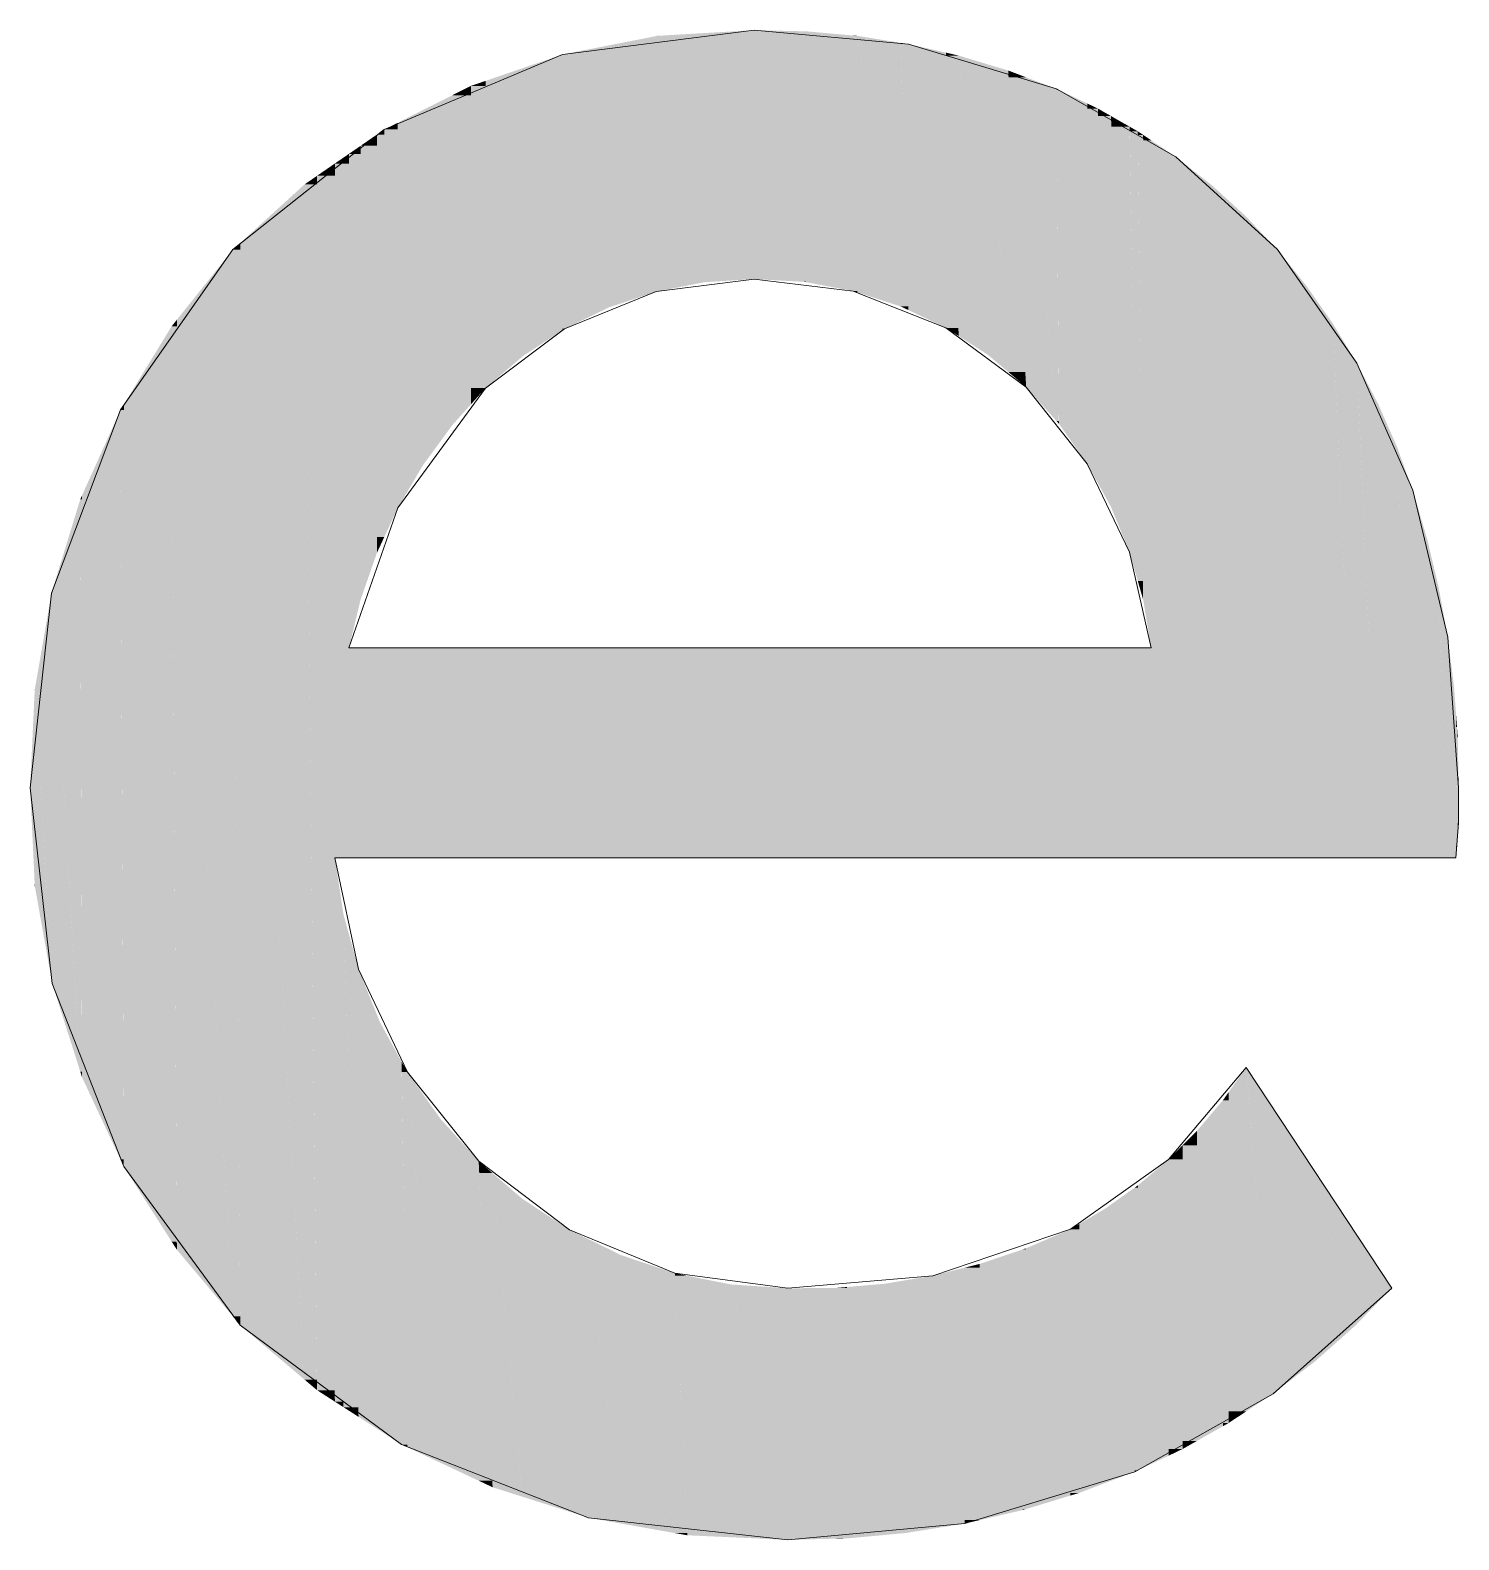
# Model space of a CAD drawing. Extents: x 885 to 2021, y 330 to 1122.
# Drawn here: x 1741.738 to 1743.855, y 644.146 to 646.382 of the extents above; entities that cross this region are included whole.
import ezdxf

# ---------------------------------------------------------------- set-up
doc = ezdxf.new("R2010")
doc.units = 0
doc.layers.get('0').update_dxf_attribs({"lineweight": 25})
doc.layers.add('P11_Plankopf_Ausführung_AF_4_800 Plankopf', color=7, linetype='Continuous', lineweight=25)

# ---------------------------------------------------------------- blocks, each defined once
blk = doc.blocks.new('Referenz-A0T8DITAAL', base_point=(1729.7843, 502.0648))
at = {"layer": 'P11_Plankopf_Ausführung_AF_4_800 Plankopf', "color": 0, "linetype": 'Continuous', "lineweight": 13, "ltscale": 16.9}
for p, q in [((1742.8112, 646.3823), (1742.5271, 646.3463)), ((1743.0396, 646.3618), (1742.8112, 646.3823)), ((1742.5271, 646.3463), (1742.2631, 646.2352)), ((1743.2592, 646.2955), (1743.0396, 646.3618)), ((1743.4361, 646.1945), (1743.2592, 646.2955)), ((1742.2631, 646.2352), (1742.0387, 646.0572)), ((1743.5864, 646.0572), (1743.4361, 646.1945)), ((1742.0387, 646.0572), (1741.8721, 645.8196)), ((1743.7043, 645.8889), (1743.5864, 646.0572)), ((1742.8112, 646.0136), (1742.666, 645.995)), ((1742.9579, 645.9959), (1742.8112, 646.0136)), ((1742.666, 645.995), (1742.5303, 645.9399)), ((1743.0953, 645.9413), (1742.9579, 645.9959)), ((1743.2142, 645.8536), (1743.0953, 645.9413)), ((1742.5303, 645.9399), (1742.4131, 645.8521)), ((1743.787, 645.7008), (1743.7043, 645.8889)), ((1742.4131, 645.8521), (1742.2831, 645.6747)), ((1743.3047, 645.7399), (1743.2142, 645.8536)), ((1741.8721, 645.8196), (1741.7699, 645.5482)), ((1743.3675, 645.6088), (1743.3047, 645.7399)), ((1743.8389, 645.4831), (1743.787, 645.7008)), ((1742.2831, 645.6747), (1742.2106, 645.467)), ((1743.3995, 645.467), (1743.3675, 645.6088)), ((1741.7699, 645.5482), (1741.7383, 645.2598)), ((1743.8551, 645.2598), (1743.8389, 645.4831)), ((1743.3995, 645.467), (1742.2106, 645.467)), ((1741.7383, 645.2598), (1741.7709, 644.9701)), ((1743.8547, 645.2079), (1743.8551, 645.2598)), ((1743.851, 645.1562), (1743.8547, 645.2079)), ((1742.1898, 645.1562), (1742.2249, 644.991)), ((1742.1898, 645.1562), (1743.851, 645.1562)), ((1742.2249, 644.991), (1742.2972, 644.8385)), ((1741.7709, 644.9701), (1741.8771, 644.6985)), ((1743.4252, 644.7092), (1743.5403, 644.8455)), ((1743.7559, 644.5183), (1743.5403, 644.8455)), ((1742.2972, 644.8385), (1742.4029, 644.7068)), ((1741.8771, 644.6985), (1742.0496, 644.4635)), ((1742.4029, 644.7068), (1742.5375, 644.6048)), ((1743.2798, 644.6058), (1743.4252, 644.7092)), ((1742.5375, 644.6048), (1742.6936, 644.5405)), ((1743.0757, 644.5369), (1743.2798, 644.6058)), ((1742.6936, 644.5405), (1742.861, 644.5183)), ((1742.861, 644.5183), (1743.0757, 644.5369)), ((1743.58, 644.3621), (1743.7559, 644.5183)), ((1742.0496, 644.4635), (1742.2887, 644.2868)), ((1743.3752, 644.2465), (1743.58, 644.3621)), ((1742.2887, 644.2868), (1742.5655, 644.1784)), ((1743.1233, 644.1697), (1743.3752, 644.2465)), ((1742.5655, 644.1784), (1742.861, 644.1456)), ((1742.861, 644.1456), (1743.1233, 644.1697))]:
    blk.add_line(p, q, dxfattribs=at)
at = {"layer": 'P11_Plankopf_Ausführung_AF_4_800 Plankopf', "color": 0, "linetype": 'Continuous', "lineweight": 0, "ltscale": 0.0169}
for points in [[(1742.666, 646.3599), (1742.5964, 646.3599), (1742.666, 646.3736)], [(1742.6679, 646.3736), (1742.666, 646.3736), (1742.6679, 646.374)], [(1742.6679, 645.9953), (1742.666, 645.9953), (1742.666, 646.3736)], [(1742.6679, 645.9953), (1742.6679, 646.3736), (1742.666, 646.3736)], [(1742.738, 646.374), (1742.6679, 646.374), (1742.738, 646.3781)], [(1742.738, 646.009), (1742.6679, 646.009), (1742.6679, 646.374)], [(1742.738, 646.009), (1742.738, 646.374), (1742.6679, 646.374)], [(1742.8112, 646.3781), (1742.738, 646.3781), (1742.8112, 646.3823)], [(1742.8112, 646.0136), (1742.738, 646.0136), (1742.738, 646.3781)], [(1742.8112, 646.0136), (1742.8112, 646.3781), (1742.738, 646.3781)], [(1742.8843, 646.0136), (1742.8112, 646.0136), (1742.8112, 646.3823)], [(1742.8851, 646.3807), (1742.8115, 646.3807), (1742.8112, 646.3823)], [(1742.8851, 646.0095), (1742.8851, 646.3807), (1742.8115, 646.3807)], [(1742.8878, 646.0095), (1742.8851, 646.0095), (1742.8851, 646.3807)], [(1742.8878, 646.009), (1742.8878, 646.3807), (1742.8851, 646.3807)], [(1742.8878, 646.3807), (1742.8851, 646.3807), (1742.8851, 646.3807)], [(1742.9555, 646.009), (1742.8878, 646.009), (1742.8878, 646.3807)], [(1742.9579, 646.3744), (1742.8889, 646.3744), (1742.8878, 646.3807)], [(1742.9579, 645.9959), (1742.9579, 646.3744), (1742.8889, 646.3744)], [(1742.964, 645.9959), (1742.9579, 645.9959), (1742.9579, 646.3744)], [(1742.964, 646.3739), (1742.9579, 646.3739), (1742.9579, 646.3744)], [(1742.964, 645.9939), (1742.964, 646.3739), (1742.9579, 646.3739)], [(1743.025, 645.9939), (1742.964, 645.9939), (1742.964, 646.3739)], [(1743.0283, 646.3636), (1742.9657, 646.3636), (1742.964, 646.3739)], [(1742.5271, 646.3264), (1742.4689, 646.3264), (1742.5271, 646.3463)], [(1742.5303, 646.3463), (1742.5271, 646.3463), (1742.5303, 646.347)], [(1742.5303, 645.9399), (1742.5271, 645.9399), (1742.5271, 646.3463)], [(1742.5303, 645.9399), (1742.5303, 646.3463), (1742.5271, 646.3463)], [(1742.5964, 646.347), (1742.5303, 646.347), (1742.5964, 646.3599)], [(1742.5964, 645.9718), (1742.5303, 645.9718), (1742.5303, 646.347)], [(1742.5964, 645.9718), (1742.5964, 646.347), (1742.5303, 646.347)], [(1742.666, 645.995), (1742.5964, 645.995), (1742.5964, 646.3599)], [(1742.666, 645.995), (1742.666, 646.3599), (1742.5964, 646.3599)], [(1743.0283, 645.973), (1743.0283, 646.3636), (1742.9657, 646.3636)], [(1743.0395, 645.973), (1743.0283, 645.973), (1743.0283, 646.3636)], [(1743.0396, 646.3618), (1743.0284, 646.3618), (1743.0283, 646.3636)], [(1743.0396, 645.9677), (1743.0396, 646.3618), (1743.0284, 646.3618)], [(1743.0918, 645.9677), (1743.0396, 645.9677), (1743.0396, 646.3618)], [(1743.0953, 646.3491), (1743.0413, 646.3491), (1743.0396, 646.3618)], [(1743.0953, 645.9413), (1743.0953, 646.3491), (1743.0413, 646.3491)], [(1743.1137, 645.9413), (1743.0953, 645.9413), (1743.0953, 646.3491)], [(1743.1143, 646.3447), (1743.0954, 646.3447), (1743.0953, 646.3491)], [(1743.1143, 645.9291), (1743.1143, 646.3447), (1743.0954, 646.3447)], [(1743.1548, 645.9291), (1743.1143, 645.9291), (1743.1143, 646.3447)], [(1743.1575, 646.3316), (1743.1156, 646.3316), (1743.1143, 646.3447)], [(1742.4689, 646.3072), (1742.4131, 646.3072), (1742.4689, 646.3264)], [(1742.5271, 645.9378), (1742.4689, 645.9378), (1742.4689, 646.3264)], [(1742.5271, 645.9378), (1742.5271, 646.3264), (1742.4689, 646.3264)], [(1743.1575, 645.9013), (1743.1575, 646.3316), (1743.1156, 646.3316)], [(1743.1859, 645.9013), (1743.1575, 645.9013), (1743.1575, 646.3316)], [(1743.1876, 646.3226), (1743.1581, 646.3226), (1743.1575, 646.3316)], [(1743.1876, 645.876), (1743.1876, 646.3226), (1743.1581, 646.3226)], [(1743.2129, 645.876), (1743.1876, 645.876), (1743.1876, 646.3226)], [(1743.2142, 646.3125), (1743.1881, 646.3125), (1743.1876, 646.3226)], [(1742.3913, 646.286), (1742.364, 646.286), (1742.3913, 646.2998)], [(1742.4131, 646.2998), (1742.3913, 646.2998), (1742.4131, 646.3072)], [(1742.4131, 645.8521), (1742.3913, 645.8521), (1742.3913, 646.2998)], [(1742.4131, 645.8521), (1742.4131, 646.2998), (1742.3913, 646.2998)], [(1742.4689, 645.8998), (1742.4131, 645.8998), (1742.4131, 646.3072)], [(1742.4689, 645.8998), (1742.4689, 646.3072), (1742.4131, 646.3072)], [(1743.2142, 645.8536), (1743.2142, 646.3125), (1743.1881, 646.3125)], [(1743.2547, 645.8536), (1743.2142, 645.8536), (1743.2142, 646.3125)], [(1743.2592, 646.2955), (1743.2157, 646.2955), (1743.2142, 646.3125)], [(1742.364, 646.2641), (1742.3205, 646.2641), (1742.364, 646.286)], [(1742.3913, 645.8278), (1742.364, 645.8278), (1742.364, 646.286)], [(1742.3913, 645.8278), (1742.3913, 646.286), (1742.364, 646.286)], [(1743.2592, 645.8032), (1743.2592, 646.2955), (1743.2157, 646.2955)], [(1743.2626, 645.8032), (1743.2592, 645.8032), (1743.2592, 646.2955)], [(1743.2627, 646.2938), (1743.2592, 646.2938), (1743.2592, 646.2955)], [(1743.2627, 645.7993), (1743.2627, 646.2938), (1743.2592, 646.2938)], [(1743.3002, 645.7993), (1743.2627, 645.7993), (1743.2627, 646.2938)], [(1743.3047, 646.2738), (1743.2642, 646.2738), (1743.2627, 646.2938)], [(1742.3205, 646.2453), (1742.2831, 646.2453), (1742.3205, 646.2641)], [(1742.364, 645.7974), (1742.3205, 645.7974), (1742.3205, 646.2641)], [(1742.364, 645.7974), (1742.364, 646.2641), (1742.3205, 646.2641)], [(1743.3047, 645.7399), (1743.3047, 646.2738), (1743.2642, 646.2738)], [(1743.3198, 645.7399), (1743.3047, 645.7399), (1743.3047, 646.2738)], [(1743.3206, 646.2662), (1743.3049, 646.2662), (1743.3047, 646.2738)], [(1743.3206, 645.7111), (1743.3206, 646.2662), (1743.3049, 646.2662)], [(1743.3387, 645.7111), (1743.3206, 645.7111), (1743.3206, 646.2662)], [(1743.3398, 646.2552), (1743.3209, 646.2552), (1743.3206, 646.2662)], [(1743.3398, 645.6761), (1743.3398, 646.2552), (1743.3209, 646.2552)], [(1743.3647, 645.6761), (1743.3398, 645.6761), (1743.3398, 646.2552)], [(1743.3675, 646.2394), (1743.3405, 646.2394), (1743.3398, 646.2552)], [(1742.2631, 646.2277), (1742.2521, 646.2277), (1742.2631, 646.2352)], [(1742.2831, 646.2352), (1742.2631, 646.2352), (1742.2831, 646.2453)], [(1742.2831, 645.6747), (1742.2631, 645.6747), (1742.2631, 646.2352)], [(1742.2831, 645.6747), (1742.2831, 646.2352), (1742.2631, 646.2352)], [(1742.3205, 645.738), (1742.2831, 645.738), (1742.2831, 646.2453)], [(1742.3205, 645.738), (1742.3205, 646.2453), (1742.2831, 646.2453)], [(1743.3675, 645.6088), (1743.3675, 646.2394), (1743.3405, 646.2394)], [(1743.3789, 645.6088), (1743.3675, 645.6088), (1743.3675, 646.2394)], [(1743.3796, 646.2325), (1743.3677, 646.2325), (1743.3675, 646.2394)], [(1743.3796, 645.5664), (1743.3796, 646.2325), (1743.3677, 646.2325)], [(1743.3872, 645.5664), (1743.3796, 645.5664), (1743.3796, 646.2325)], [(1743.3875, 646.2272), (1743.3797, 646.2272), (1743.3796, 646.2325)], [(1742.2279, 646.1991), (1742.2106, 646.1991), (1742.2279, 646.211)], [(1742.2521, 646.211), (1742.2279, 646.211), (1742.2521, 646.2277)], [(1742.2521, 645.6079), (1742.2279, 645.6079), (1742.2279, 646.211)], [(1742.2521, 645.6079), (1742.2521, 646.211), (1742.2279, 646.211)], [(1742.2631, 645.6315), (1742.2521, 645.6315), (1742.2521, 646.2277)], [(1742.2631, 645.6315), (1742.2631, 646.2277), (1742.2521, 646.2277)], [(1743.3875, 645.5388), (1743.3875, 646.2272), (1743.3797, 646.2272)], [(1743.3984, 645.5388), (1743.3875, 645.5388), (1743.3875, 646.2272)], [(1743.3995, 646.2192), (1743.3876, 646.2192), (1743.3875, 646.2272)], [(1743.3995, 645.467), (1743.3995, 646.2192), (1743.3876, 646.2192)], [(1743.3995, 645.1562), (1743.4361, 645.1562), (1743.3995, 646.2192)], [(1743.4361, 646.1945), (1743.4003, 646.1945), (1743.3995, 646.2192)], [(1742.2106, 646.1848), (1742.1898, 646.1848), (1742.2106, 646.1991)], [(1742.2279, 645.5385), (1742.2106, 645.5385), (1742.2106, 646.1991)], [(1742.2279, 645.5385), (1742.2279, 646.1991), (1742.2106, 646.1991)], [(1743.4361, 645.1562), (1743.4361, 646.1945), (1743.4003, 646.1945)], [(1743.4361, 645.1562), (1743.4895, 645.1562), (1743.4361, 646.1945)], [(1743.4895, 646.1525), (1743.4382, 646.1525), (1743.4361, 646.1945)], [(1742.1634, 646.1538), (1742.1448, 646.1538), (1742.1634, 646.1666)], [(1742.1898, 646.1666), (1742.1634, 646.1666), (1742.1898, 646.1848)], [(1742.1896, 644.3673), (1742.1634, 644.3673), (1742.1634, 646.1666)], [(1742.1898, 644.3503), (1742.1898, 646.1666), (1742.1634, 646.1666)], [(1742.1898, 645.1562), (1742.2106, 645.1562), (1742.1898, 646.1848)], [(1742.2106, 645.1562), (1742.2106, 646.1848), (1742.1898, 646.1848)], [(1742.1448, 646.0671), (1742.0496, 646.0671), (1742.1448, 646.1538)], [(1742.1632, 644.383), (1742.1448, 644.383), (1742.1448, 646.1538)], [(1742.1634, 644.3673), (1742.1634, 646.1538), (1742.1448, 646.1538)], [(1743.4895, 645.1562), (1743.4895, 646.1525), (1743.4382, 646.1525)], [(1743.4895, 645.1562), (1743.5397, 645.1562), (1743.4895, 646.1525)], [(1743.5397, 646.1066), (1743.4918, 646.1066), (1743.4895, 646.1525)], [(1743.5397, 645.1562), (1743.5397, 646.1066), (1743.4918, 646.1066)], [(1743.5397, 645.1562), (1743.5864, 645.1562), (1743.5397, 646.1066)], [(1743.5864, 646.0572), (1743.5421, 646.0572), (1743.5397, 646.1066)], [(1742.0387, 645.9533), (1741.9557, 645.9533), (1742.0387, 646.0572)], [(1742.0496, 646.0572), (1742.0387, 646.0572), (1742.0496, 646.0671)], [(1742.0495, 644.4765), (1742.0387, 644.4765), (1742.0387, 646.0572)], [(1742.0496, 644.4635), (1742.0496, 646.0572), (1742.0387, 646.0572)], [(1742.1402, 644.4635), (1742.0496, 644.4635), (1742.0496, 646.0671)], [(1742.1448, 644.383), (1742.1448, 646.0671), (1742.0496, 646.0671)], [(1743.5864, 645.1562), (1743.5864, 646.0572), (1743.5421, 646.0572)], [(1743.5864, 645.1562), (1743.6294, 645.1562), (1743.5864, 646.0572)], [(1743.6294, 646.0037), (1743.5889, 646.0037), (1743.5864, 646.0572)], [(1742.6679, 645.9953), (1742.738, 646.009), (1742.6679, 646.009)], [(1742.738, 646.009), (1742.8112, 646.0136), (1742.738, 646.0136)], [(1742.8851, 646.0095), (1742.8843, 646.0136), (1742.8112, 646.0136)], [(1742.8878, 646.009), (1742.8878, 646.0095), (1742.8851, 646.0095)], [(1742.9579, 645.9959), (1742.9555, 646.009), (1742.8878, 646.009)], [(1742.5964, 645.9718), (1742.666, 645.995), (1742.5964, 645.995)], [(1742.666, 645.995), (1742.6679, 645.9953), (1742.666, 645.9953)], [(1742.964, 645.9939), (1742.964, 645.9959), (1742.9579, 645.9959)], [(1743.0283, 645.973), (1743.025, 645.9939), (1742.964, 645.9939)], [(1743.6294, 645.1562), (1743.6294, 646.0037), (1743.5889, 646.0037)], [(1743.6294, 645.1562), (1743.6687, 645.1562), (1743.6294, 646.0037)], [(1743.6687, 645.9476), (1743.632, 645.9476), (1743.6294, 646.0037)], [(1742.5303, 645.9399), (1742.5964, 645.9718), (1742.5303, 645.9718)], [(1743.0396, 645.9677), (1743.0395, 645.973), (1743.0283, 645.973)], [(1743.0953, 645.9413), (1743.0918, 645.9677), (1743.0396, 645.9677)], [(1741.9479, 645.8278), (1741.8771, 645.8278), (1741.9479, 645.9436)], [(1741.9557, 645.9436), (1741.9479, 645.9436), (1741.9557, 645.9533)], [(1741.9556, 644.5875), (1741.9479, 644.5875), (1741.9479, 645.9436)], [(1741.9557, 644.5754), (1741.9557, 645.9436), (1741.9479, 645.9436)], [(1742.0331, 644.5754), (1741.9557, 644.5754), (1741.9557, 645.9533)], [(1742.0387, 644.4765), (1742.0387, 645.9533), (1741.9557, 645.9533)], [(1743.1143, 645.9291), (1743.1137, 645.9413), (1743.0953, 645.9413)], [(1743.6687, 645.1562), (1743.6687, 645.9476), (1743.632, 645.9476)], [(1743.6687, 645.1562), (1743.7043, 645.1562), (1743.6687, 645.9476)], [(1743.7043, 645.8889), (1743.6714, 645.8889), (1743.6687, 645.9476)], [(1742.4689, 645.8998), (1742.5271, 645.9378), (1742.4689, 645.9378)], [(1742.5271, 645.9378), (1742.5303, 645.9399), (1742.5271, 645.9399)], [(1743.1575, 645.9013), (1743.1548, 645.9291), (1743.1143, 645.9291)], [(1742.4131, 645.8521), (1742.4689, 645.8998), (1742.4131, 645.8998)], [(1743.1876, 645.876), (1743.1859, 645.9013), (1743.1575, 645.9013)], [(1743.2142, 645.8536), (1743.2129, 645.876), (1743.1876, 645.876)], [(1743.7043, 645.1562), (1743.7043, 645.8889), (1743.6714, 645.8889)], [(1743.7043, 645.1562), (1743.736, 645.1562), (1743.7043, 645.8889)], [(1743.736, 645.8281), (1743.707, 645.8281), (1743.7043, 645.8889)], [(1742.3913, 645.8278), (1742.4131, 645.8521), (1742.3913, 645.8521)], [(1743.2592, 645.8032), (1743.2547, 645.8536), (1743.2142, 645.8536)], [(1741.8721, 645.6931), (1741.8152, 645.6931), (1741.8721, 645.8196)], [(1741.8771, 645.8196), (1741.8721, 645.8196), (1741.8771, 645.8278)], [(1741.877, 644.7091), (1741.8721, 644.7091), (1741.8721, 645.8196)], [(1741.8771, 644.6985), (1741.8771, 645.8196), (1741.8721, 645.8196)], [(1741.9416, 644.6985), (1741.8771, 644.6985), (1741.8771, 645.8278)], [(1741.9479, 644.5875), (1741.9479, 645.8278), (1741.8771, 645.8278)], [(1742.364, 645.7974), (1742.3913, 645.8278), (1742.364, 645.8278)], [(1743.736, 645.1562), (1743.736, 645.8281), (1743.707, 645.8281)], [(1743.736, 645.1562), (1743.7636, 645.1562), (1743.736, 645.8281)], [(1743.7636, 645.7653), (1743.7386, 645.7653), (1743.736, 645.8281)], [(1742.3205, 645.738), (1742.364, 645.7974), (1742.3205, 645.7974)], [(1743.2627, 645.7993), (1743.2626, 645.8032), (1743.2592, 645.8032)], [(1743.3047, 645.7399), (1743.3002, 645.7993), (1743.2627, 645.7993)], [(1743.7636, 645.1562), (1743.7636, 645.7653), (1743.7386, 645.7653)], [(1743.7636, 645.1562), (1743.787, 645.1562), (1743.7636, 645.7653)], [(1743.787, 645.7008), (1743.7661, 645.7008), (1743.7636, 645.7653)], [(1743.3206, 645.7111), (1743.3198, 645.7399), (1743.3047, 645.7399)], [(1742.2831, 645.6747), (1742.3205, 645.738), (1742.2831, 645.738)], [(1743.3398, 645.6761), (1743.3387, 645.7111), (1743.3206, 645.7111)], [(1743.787, 645.1562), (1743.787, 645.7008), (1743.7661, 645.7008)], [(1743.787, 645.1562), (1743.8082, 645.1562), (1743.787, 645.7008)], [(1743.8082, 645.6292), (1743.7898, 645.6292), (1743.787, 645.7008)], [(1741.8125, 645.5516), (1741.7709, 645.5516), (1741.8125, 645.6871)], [(1741.8152, 645.6871), (1741.8125, 645.6871), (1741.8152, 645.6931)], [(1741.8151, 644.8393), (1741.8125, 644.8393), (1741.8125, 645.6871)], [(1741.8152, 644.8308), (1741.8152, 645.6871), (1741.8125, 645.6871)], [(1741.8651, 644.8308), (1741.8152, 644.8308), (1741.8152, 645.6931)], [(1741.8721, 644.7091), (1741.8721, 645.6931), (1741.8152, 645.6931)], [(1742.2631, 645.6315), (1742.2831, 645.6747), (1742.2631, 645.6747)], [(1743.3675, 645.6088), (1743.3647, 645.6761), (1743.3398, 645.6761)], [(1742.2521, 645.6079), (1742.2631, 645.6315), (1742.2521, 645.6315)], [(1743.8082, 645.1562), (1743.8082, 645.6292), (1743.7898, 645.6292)], [(1743.8082, 645.1562), (1743.8255, 645.1562), (1743.8082, 645.6292)], [(1743.8255, 645.5565), (1743.8108, 645.5565), (1743.8082, 645.6292)], [(1742.2279, 645.5385), (1742.2521, 645.6079), (1742.2279, 645.6079)], [(1743.3796, 645.5664), (1743.3789, 645.6088), (1743.3675, 645.6088)], [(1743.3875, 645.5388), (1743.3872, 645.5664), (1743.3796, 645.5664)], [(1741.7699, 645.4058), (1741.7452, 645.4058), (1741.7699, 645.5482)], [(1741.7709, 645.5482), (1741.7699, 645.5482), (1741.7709, 645.5516)], [(1741.7709, 644.976), (1741.7699, 644.976), (1741.7699, 645.5482)], [(1741.7709, 644.9701), (1741.7709, 645.5482), (1741.7699, 645.5482)], [(1741.8048, 644.9701), (1741.7709, 644.9701), (1741.7709, 645.5516)], [(1741.8125, 644.8393), (1741.8125, 645.5516), (1741.7709, 645.5516)], [(1742.2106, 645.467), (1742.2279, 645.5385), (1742.2106, 645.5385)], [(1743.3995, 645.467), (1743.3984, 645.5388), (1743.3875, 645.5388)], [(1743.8255, 645.1562), (1743.8255, 645.5565), (1743.8108, 645.5565)], [(1743.8255, 645.1562), (1743.8389, 645.1562), (1743.8255, 645.5565)], [(1743.8389, 645.4831), (1743.828, 645.4831), (1743.8255, 645.5565)], [(1743.8389, 645.1562), (1743.8389, 645.4831), (1743.828, 645.4831)], [(1743.8389, 645.1562), (1743.8483, 645.1562), (1743.8389, 645.4831)], [(1743.8483, 645.409), (1743.841, 645.409), (1743.8389, 645.4831)], [(1742.2106, 645.1562), (1743.3995, 645.1562), (1742.2106, 645.467)], [(1743.3995, 645.1562), (1743.3995, 645.467), (1742.2106, 645.467)], [(1741.745, 645.2598), (1741.7383, 645.2598), (1741.745, 645.405)], [(1741.7452, 645.405), (1741.745, 645.405), (1741.7452, 645.4058)], [(1741.7452, 645.117), (1741.745, 645.117), (1741.745, 645.405)], [(1741.7452, 645.1139), (1741.7452, 645.405), (1741.745, 645.405)], [(1741.7619, 645.1139), (1741.7452, 645.1139), (1741.7452, 645.4058)], [(1741.7699, 644.976), (1741.7699, 645.4058), (1741.7452, 645.4058)], [(1743.8483, 645.1562), (1743.8483, 645.409), (1743.841, 645.409)], [(1743.8483, 645.1562), (1743.851, 645.1562), (1743.8483, 645.409)], [(1743.851, 645.3715), (1743.8487, 645.3715), (1743.8483, 645.409)], [(1743.851, 645.1562), (1743.851, 645.3715), (1743.8487, 645.3715)], [(1743.8526, 645.1734), (1743.851, 645.1734), (1743.851, 645.3715)], [(1743.8526, 645.35), (1743.8512, 645.35), (1743.851, 645.3715)], [(1743.8526, 645.1734), (1743.8526, 645.35), (1743.8512, 645.35)], [(1743.8537, 645.1895), (1743.8526, 645.1895), (1743.8526, 645.35)], [(1743.8537, 645.3345), (1743.8527, 645.3345), (1743.8526, 645.35)], [(1743.8537, 645.1895), (1743.8537, 645.3345), (1743.8527, 645.3345)], [(1743.8538, 645.1907), (1743.8537, 645.1907), (1743.8537, 645.3345)], [(1743.8538, 645.33), (1743.8537, 645.33), (1743.8537, 645.3345)], [(1743.8538, 645.1907), (1743.8538, 645.33), (1743.8537, 645.33)], [(1743.8547, 645.2079), (1743.8538, 645.2079), (1743.8538, 645.33)], [(1743.8547, 645.2841), (1743.8541, 645.2841), (1743.8538, 645.33)], [(1743.8547, 645.2079), (1743.8547, 645.2841), (1743.8541, 645.2841)], [(1743.8551, 645.2235), (1743.8547, 645.2235), (1743.8547, 645.2841)], [(1743.8551, 645.2598), (1743.8548, 645.2598), (1743.8547, 645.2841)], [(1741.745, 645.117), (1741.745, 645.2598), (1741.7383, 645.2598)], [(1743.8551, 645.2235), (1743.8551, 645.2598), (1743.8548, 645.2598)], [(1743.8552, 645.2252), (1743.8551, 645.2252), (1743.8551, 645.2598)], [(1743.8552, 645.2555), (1743.8551, 645.2555), (1743.8551, 645.2598)], [(1743.8552, 645.2252), (1743.8552, 645.2555), (1743.8551, 645.2555)], [(1743.8553, 645.2425), (1743.8552, 645.2425), (1743.8552, 645.2555)], [(1743.8551, 645.2235), (1743.8552, 645.2252), (1743.8551, 645.2252)], [(1743.8552, 645.2252), (1743.8553, 645.2425), (1743.8552, 645.2425)], [(1743.8538, 645.1907), (1743.8547, 645.2079), (1743.8538, 645.2079)], [(1743.8547, 645.2079), (1743.8551, 645.2235), (1743.8547, 645.2235)], [(1743.8526, 645.1734), (1743.8537, 645.1895), (1743.8526, 645.1895)], [(1743.8537, 645.1895), (1743.8538, 645.1907), (1743.8537, 645.1907)], [(1743.851, 645.1562), (1743.8526, 645.1734), (1743.851, 645.1734)], [(1742.2024, 644.3503), (1742.1898, 644.3503), (1742.1898, 645.1562)], [(1742.2025, 645.0726), (1742.1911, 645.0726), (1742.1898, 645.1562)], [(1741.7452, 645.1139), (1741.7452, 645.117), (1741.745, 645.117)], [(1741.7699, 644.976), (1741.7619, 645.1139), (1741.7452, 645.1139)], [(1742.2025, 644.3421), (1742.2025, 645.0726), (1742.1911, 645.0726)], [(1742.2245, 644.3421), (1742.2025, 644.3421), (1742.2025, 645.0726)], [(1742.2249, 644.991), (1742.205, 644.991), (1742.2025, 645.0726)], [(1742.2249, 644.3278), (1742.2249, 644.991), (1742.205, 644.991)], [(1742.2557, 644.3278), (1742.2249, 644.3278), (1742.2249, 644.991)], [(1742.2566, 644.9126), (1742.2285, 644.9126), (1742.2249, 644.991)], [(1741.7709, 644.9701), (1741.7709, 644.976), (1741.7699, 644.976)], [(1741.8125, 644.8393), (1741.8048, 644.9701), (1741.7709, 644.9701)], [(1742.2566, 644.3074), (1742.2566, 644.9126), (1742.2285, 644.9126)], [(1742.2877, 644.3074), (1742.2566, 644.3074), (1742.2566, 644.9126)], [(1742.2887, 644.854), (1742.2596, 644.854), (1742.2566, 644.9126)], [(1742.2887, 644.2868), (1742.2887, 644.854), (1742.2596, 644.854)], [(1742.2972, 644.2868), (1742.2887, 644.2868), (1742.2887, 644.854)], [(1742.2972, 644.8385), (1742.289, 644.8385), (1742.2887, 644.854)], [(1743.5403, 644.8092), (1743.5145, 644.8092), (1743.5403, 644.8455)], [(1743.58, 644.3621), (1743.5403, 644.3621), (1743.5403, 644.8455)], [(1743.58, 644.7853), (1743.5453, 644.7853), (1743.5403, 644.8455)], [(1741.8152, 644.8308), (1741.8151, 644.8393), (1741.8125, 644.8393)], [(1741.8721, 644.7091), (1741.8651, 644.8308), (1741.8152, 644.8308)], [(1742.2972, 644.2828), (1742.2972, 644.8385), (1742.289, 644.8385)], [(1742.3443, 644.2828), (1742.2972, 644.2828), (1742.2972, 644.8385)], [(1742.3462, 644.7695), (1742.3031, 644.7695), (1742.2972, 644.8385)], [(1743.5145, 644.7969), (1743.5058, 644.7969), (1743.5145, 644.8092)], [(1743.5403, 644.3359), (1743.5145, 644.3359), (1743.5145, 644.8092)], [(1743.5403, 644.3359), (1743.5403, 644.8092), (1743.5145, 644.8092)], [(1743.5058, 644.7514), (1743.4673, 644.7514), (1743.5058, 644.7969)], [(1743.5145, 644.3188), (1743.5058, 644.3188), (1743.5058, 644.7969)], [(1743.5145, 644.3188), (1743.5145, 644.7969), (1743.5058, 644.7969)], [(1743.58, 644.3621), (1743.58, 644.7853), (1743.5453, 644.7853)], [(1743.6423, 644.41), (1743.58, 644.41), (1743.58, 644.7853)], [(1743.6423, 644.6907), (1743.5957, 644.6907), (1743.58, 644.7853)], [(1742.3462, 644.2598), (1742.3462, 644.7695), (1742.3031, 644.7695)], [(1742.4001, 644.2598), (1742.3462, 644.2598), (1742.3462, 644.7695)], [(1742.4029, 644.7068), (1742.3528, 644.7068), (1742.3462, 644.7695)], [(1743.4673, 644.7302), (1743.4461, 644.7302), (1743.4673, 644.7514)], [(1743.5058, 644.3139), (1743.4673, 644.3139), (1743.4673, 644.7514)], [(1743.5058, 644.3139), (1743.5058, 644.7514), (1743.4673, 644.7514)], [(1743.4461, 644.7092), (1743.4252, 644.7092), (1743.4461, 644.7302)], [(1743.4673, 644.2921), (1743.4461, 644.2921), (1743.4461, 644.7302)], [(1743.4673, 644.2921), (1743.4673, 644.7302), (1743.4461, 644.7302)], [(1741.8771, 644.6985), (1741.877, 644.7091), (1741.8721, 644.7091)], [(1741.9479, 644.5875), (1741.9416, 644.6985), (1741.8771, 644.6985)], [(1742.4029, 644.2332), (1742.4029, 644.7068), (1742.3528, 644.7068)], [(1742.4231, 644.2332), (1742.4029, 644.2332), (1742.4029, 644.7068)], [(1742.4235, 644.6889), (1742.4037, 644.6889), (1742.4029, 644.7068)], [(1742.4235, 644.2235), (1742.4235, 644.6889), (1742.4037, 644.6889)], [(1742.4656, 644.2235), (1742.4235, 644.2235), (1742.4235, 644.6889)], [(1742.4669, 644.6514), (1742.4269, 644.6514), (1742.4235, 644.6889)], [(1743.4252, 644.6707), (1743.3797, 644.6707), (1743.4252, 644.7092)], [(1743.4461, 644.2802), (1743.4252, 644.2802), (1743.4252, 644.7092)], [(1743.4461, 644.2802), (1743.4461, 644.7092), (1743.4252, 644.7092)], [(1743.6423, 644.41), (1743.6423, 644.6907), (1743.5957, 644.6907)], [(1743.701, 644.4621), (1743.6423, 644.4621), (1743.6423, 644.6907)], [(1743.701, 644.6016), (1743.6652, 644.6016), (1743.6423, 644.6907)], [(1743.3752, 644.6362), (1743.3311, 644.6362), (1743.3752, 644.6675)], [(1743.3797, 644.6675), (1743.3752, 644.6675), (1743.3797, 644.6707)], [(1743.3797, 644.2486), (1743.3752, 644.2486), (1743.3752, 644.6675)], [(1743.3797, 644.2486), (1743.3797, 644.6675), (1743.3752, 644.6675)], [(1743.4252, 644.2702), (1743.3797, 644.2702), (1743.3797, 644.6707)], [(1743.4252, 644.2702), (1743.4252, 644.6707), (1743.3797, 644.6707)], [(1742.4669, 644.2097), (1742.4669, 644.6514), (1742.4269, 644.6514)], [(1742.5341, 644.2097), (1742.4669, 644.2097), (1742.4669, 644.6514)], [(1742.5375, 644.6048), (1742.474, 644.6048), (1742.4669, 644.6514)], [(1743.3311, 644.6136), (1743.293, 644.6136), (1743.3311, 644.6362)], [(1743.3752, 644.2465), (1743.3311, 644.2465), (1743.3311, 644.6362)], [(1743.3752, 644.2465), (1743.3752, 644.6362), (1743.3311, 644.6362)], [(1742.5375, 644.1873), (1742.5375, 644.6048), (1742.474, 644.6048)], [(1742.5649, 644.1873), (1742.5375, 644.1873), (1742.5375, 644.6048)], [(1742.5655, 644.5911), (1742.5384, 644.5911), (1742.5375, 644.6048)], [(1743.2798, 644.5774), (1743.2137, 644.5774), (1743.2798, 644.6058)], [(1743.293, 644.6058), (1743.2798, 644.6058), (1743.293, 644.6136)], [(1743.293, 644.2152), (1743.2798, 644.2152), (1743.2798, 644.6058)], [(1743.293, 644.2152), (1743.293, 644.6058), (1743.2798, 644.6058)], [(1743.3311, 644.2297), (1743.293, 644.2297), (1743.293, 644.6136)], [(1743.3311, 644.2297), (1743.3311, 644.6136), (1743.293, 644.6136)], [(1743.701, 644.4621), (1743.701, 644.6016), (1743.6652, 644.6016)], [(1743.7559, 644.5183), (1743.701, 644.5183), (1743.701, 644.6016)], [(1741.9557, 644.5754), (1741.9556, 644.5875), (1741.9479, 644.5875)], [(1742.5655, 644.1784), (1742.5655, 644.5911), (1742.5384, 644.5911)], [(1742.6125, 644.1784), (1742.5655, 644.1784), (1742.5655, 644.5911)], [(1742.6135, 644.5676), (1742.5682, 644.5676), (1742.5655, 644.5911)], [(1743.2089, 644.5544), (1743.1455, 644.5544), (1743.2089, 644.5758)], [(1743.2137, 644.5758), (1743.2089, 644.5758), (1743.2137, 644.5774)], [(1743.2137, 644.191), (1743.2089, 644.191), (1743.2089, 644.5758)], [(1743.2137, 644.191), (1743.2137, 644.5758), (1743.2089, 644.5758)], [(1743.2798, 644.2112), (1743.2137, 644.2112), (1743.2137, 644.5774)], [(1743.2798, 644.2112), (1743.2798, 644.5774), (1743.2137, 644.5774)], [(1742.0387, 644.4765), (1742.0331, 644.5754), (1741.9557, 644.5754)], [(1742.6135, 644.1698), (1742.6135, 644.5676), (1742.5682, 644.5676)], [(1742.6908, 644.1698), (1742.6135, 644.1698), (1742.6135, 644.5676)], [(1742.6936, 644.5405), (1742.6187, 644.5405), (1742.6135, 644.5676)], [(1743.1455, 644.5489), (1743.1233, 644.5489), (1743.1455, 644.5544)], [(1743.2089, 644.1896), (1743.1455, 644.1896), (1743.1455, 644.5544)], [(1743.2089, 644.1896), (1743.2089, 644.5544), (1743.1455, 644.5544)], [(1742.6936, 644.1556), (1742.6936, 644.5405), (1742.6187, 644.5405)], [(1742.712, 644.1556), (1742.6936, 644.1556), (1742.6936, 644.5405)], [(1742.7122, 644.5368), (1742.6938, 644.5368), (1742.6936, 644.5405)], [(1742.7122, 644.1523), (1742.7122, 644.5368), (1742.6938, 644.5368)], [(1742.7761, 644.1523), (1742.7122, 644.1523), (1742.7122, 644.5368)], [(1742.7766, 644.524), (1742.7143, 644.524), (1742.7122, 644.5368)], [(1743.0757, 644.5304), (1743.0365, 644.5304), (1743.0757, 644.5369)], [(1743.1233, 644.5369), (1743.0757, 644.5369), (1743.1233, 644.5489)], [(1743.1233, 644.1697), (1743.0757, 644.1697), (1743.0757, 644.5369)], [(1743.1233, 644.1697), (1743.1233, 644.5369), (1743.0757, 644.5369)], [(1743.1455, 644.1749), (1743.1233, 644.1749), (1743.1233, 644.5489)], [(1743.1455, 644.1749), (1743.1455, 644.5489), (1743.1233, 644.5489)], [(1742.7766, 644.1494), (1742.7766, 644.524), (1742.7143, 644.524)], [(1742.8602, 644.1494), (1742.7766, 644.1494), (1742.7766, 644.524)], [(1742.861, 644.5183), (1742.7779, 644.5183), (1742.7766, 644.524)], [(1742.861, 644.1456), (1742.861, 644.5183), (1742.7779, 644.5183)], [(1742.933, 644.5183), (1742.861, 644.5183), (1742.933, 644.5188)], [(1742.933, 644.1473), (1742.861, 644.1473), (1742.861, 644.5183)], [(1742.933, 644.1473), (1742.933, 644.5183), (1742.861, 644.5183)], [(1742.9489, 644.5188), (1742.933, 644.5188), (1742.9489, 644.5202)], [(1742.9489, 644.1477), (1742.933, 644.1477), (1742.933, 644.5188)], [(1742.9489, 644.1477), (1742.9489, 644.5188), (1742.933, 644.5188)], [(1743.0047, 644.5202), (1742.9489, 644.5202), (1743.0047, 644.525)], [(1743.0047, 644.1528), (1742.9489, 644.1528), (1742.9489, 644.5202)], [(1743.0047, 644.1528), (1743.0047, 644.5202), (1742.9489, 644.5202)], [(1743.0365, 644.525), (1743.0047, 644.525), (1743.0365, 644.5304)], [(1743.0365, 644.1558), (1743.0047, 644.1558), (1743.0047, 644.525)], [(1743.0365, 644.1558), (1743.0365, 644.525), (1743.0047, 644.525)], [(1743.0757, 644.1621), (1743.0365, 644.1621), (1743.0365, 644.5304)], [(1743.0757, 644.1621), (1743.0757, 644.5304), (1743.0365, 644.5304)], [(1743.701, 644.4621), (1743.7559, 644.5183), (1743.701, 644.5183)], [(1742.0496, 644.4635), (1742.0495, 644.4765), (1742.0387, 644.4765)], [(1742.1448, 644.383), (1742.1402, 644.4635), (1742.0496, 644.4635)], [(1743.6423, 644.41), (1743.701, 644.4621), (1743.6423, 644.4621)], [(1743.58, 644.3621), (1743.6423, 644.41), (1743.58, 644.41)], [(1742.1634, 644.3673), (1742.1632, 644.383), (1742.1448, 644.383)], [(1742.1898, 644.3503), (1742.1896, 644.3673), (1742.1634, 644.3673)], [(1743.5403, 644.3359), (1743.58, 644.3621), (1743.5403, 644.3621)], [(1742.2025, 644.3421), (1742.2024, 644.3503), (1742.1898, 644.3503)], [(1742.2249, 644.3278), (1742.2245, 644.3421), (1742.2025, 644.3421)], [(1743.5145, 644.3188), (1743.5403, 644.3359), (1743.5145, 644.3359)], [(1742.2566, 644.3074), (1742.2557, 644.3278), (1742.2249, 644.3278)], [(1742.2887, 644.2868), (1742.2877, 644.3074), (1742.2566, 644.3074)], [(1743.4673, 644.2921), (1743.5058, 644.3139), (1743.4673, 644.3139)], [(1743.5058, 644.3139), (1743.5145, 644.3188), (1743.5058, 644.3188)], [(1742.2972, 644.2828), (1742.2972, 644.2868), (1742.2887, 644.2868)], [(1743.4461, 644.2802), (1743.4673, 644.2921), (1743.4461, 644.2921)], [(1742.3462, 644.2598), (1742.3443, 644.2828), (1742.2972, 644.2828)], [(1743.3797, 644.2486), (1743.4252, 644.2702), (1743.3797, 644.2702)], [(1743.4252, 644.2702), (1743.4461, 644.2802), (1743.4252, 644.2802)], [(1742.4029, 644.2332), (1742.4001, 644.2598), (1742.3462, 644.2598)], [(1743.3311, 644.2297), (1743.3752, 644.2465), (1743.3311, 644.2465)], [(1743.3752, 644.2465), (1743.3797, 644.2486), (1743.3752, 644.2486)], [(1742.4235, 644.2235), (1742.4231, 644.2332), (1742.4029, 644.2332)], [(1742.4669, 644.2097), (1742.4656, 644.2235), (1742.4235, 644.2235)], [(1743.293, 644.2152), (1743.3311, 644.2297), (1743.293, 644.2297)], [(1742.5375, 644.1873), (1742.5341, 644.2097), (1742.4669, 644.2097)], [(1743.2137, 644.191), (1743.2798, 644.2112), (1743.2137, 644.2112)], [(1743.2798, 644.2112), (1743.293, 644.2152), (1743.2798, 644.2152)], [(1742.5655, 644.1784), (1742.5649, 644.1873), (1742.5375, 644.1873)], [(1742.6135, 644.1698), (1742.6125, 644.1784), (1742.5655, 644.1784)], [(1743.1233, 644.1697), (1743.1455, 644.1749), (1743.1233, 644.1749)], [(1743.1455, 644.1749), (1743.2089, 644.1896), (1743.1455, 644.1896)], [(1743.2089, 644.1896), (1743.2137, 644.191), (1743.2089, 644.191)], [(1742.6936, 644.1556), (1742.6908, 644.1698), (1742.6135, 644.1698)], [(1742.7122, 644.1523), (1742.712, 644.1556), (1742.6936, 644.1556)], [(1742.7766, 644.1494), (1742.7761, 644.1523), (1742.7122, 644.1523)], [(1742.9489, 644.1477), (1743.0047, 644.1528), (1742.9489, 644.1528)], [(1743.0047, 644.1528), (1743.0365, 644.1558), (1743.0047, 644.1558)], [(1743.0365, 644.1558), (1743.0757, 644.1621), (1743.0365, 644.1621)], [(1743.0757, 644.1621), (1743.1233, 644.1697), (1743.0757, 644.1697)], [(1742.861, 644.1456), (1742.8602, 644.1494), (1742.7766, 644.1494)], [(1742.861, 644.1456), (1742.933, 644.1473), (1742.861, 644.1473)], [(1742.933, 644.1473), (1742.9489, 644.1477), (1742.933, 644.1477)]]:
    blk.add_solid(points, dxfattribs=at)

msp = doc.modelspace()

# ---------------------------------------------------------------- block references
at = {"color": 8, "lineweight": 25, "ltscale": 0.25, "true_color": 0x808080}
msp.add_blockref('Referenz-A0T8DITAAL', (1729.7843, 502.0648), dxfattribs=at)

doc.saveas('drawing.dxf')
